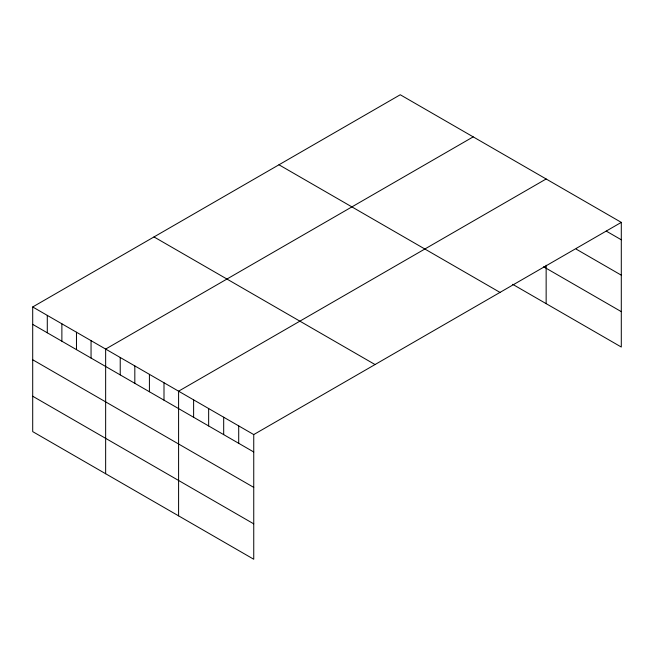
<?xml version="1.0" encoding="UTF-8"?>
<svg xmlns="http://www.w3.org/2000/svg" width="654" height="654" viewBox="0 0 654 654"><rect width="100%" height="100%" fill="white"/><g stroke="black" fill="none" stroke-linecap="round" stroke-linejoin="round"><path stroke-width="0.98" d="M621.3 222.376L253.744 434.575L253.744 559.244L32.7 431.624L32.7 306.963L400.256 94.756L621.3 222.376L621.3 347.037L512.679 284.327M473.202 136.866L105.646 349.072L105.646 473.741M546.147 178.983L178.591 391.19L178.591 515.859M606.266 231.107L621.3 239.781M576.207 249.141L621.3 275.179M543.572 266.767L621.3 311.647M278.964 164.783L500.008 292.403M153.992 236.928L375.036 364.548M32.7 306.963L253.744 434.575M32.7 324.368L253.744 451.988M32.7 359.765L253.744 487.385M32.7 396.234L253.744 523.854M546.147 265.213L546.147 303.652M238.71 425.901L238.71 443.314M223.684 417.219L223.684 434.632M208.651 408.546L208.651 425.95M193.617 399.864L193.617 417.277M163.999 382.762L163.999 400.174M149.414 374.341L149.414 391.754M134.822 365.921L134.822 383.326M120.23 357.501L120.23 374.906M91.053 340.652L91.053 358.057M76.469 332.232L76.469 349.637M61.877 323.804L61.877 341.216M47.292 315.383L47.292 332.796"/></g></svg>
